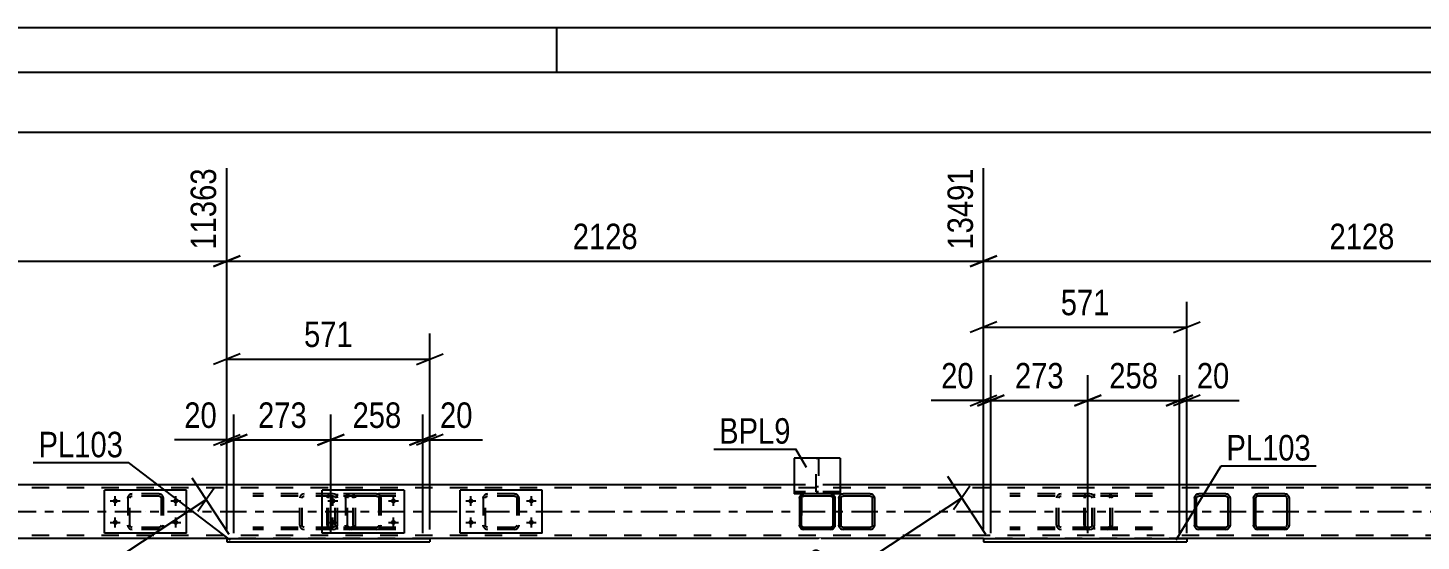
# Model space of a CAD drawing. Header units: millimetres. Extents: x -857 to 332, y -866 to -25.
# Drawn here: x -357.2 to -200.4, y -82.7 to -25.1 of the extents above; entities that cross this region are included whole.
import ezdxf

# ---------------------------------------------------------------- set-up
doc = ezdxf.new("R2010")
doc.units = ezdxf.units.MM
doc.linetypes.add('DXK_LINE_DOT2', pattern=[3.9198, 1.9599, -1.9599])
doc.linetypes.add('DXK_LINE_DOT3', pattern=[5.9187, 2.979, -0.9799, 0.9799, -0.9799])
doc.styles.add('Arial Narrow', font='ARIALN.TTF', dxfattribs={"height": 0.2})

# ---------------------------------------------------------------- blocks, each defined once
blk = doc.blocks.new('Unknown-570386455-1132')
at = {"color": 5, "linetype": 'Continuous'}
for p, q in [((332.35, -25.05), (-856.65, -25.05)), ((-297.65, -30.05), (-297.65, -25.05)), ((327.35, -30.05), (-851.65, -30.05))]:
    blk.add_line(p, q, dxfattribs=at)
blk = doc.blocks.new('Part-570386455-11723 - 11653')
at = {"color": 2, "linetype": 'Continuous'}
for p, q in [((-219.24, -77.7), (-219.28, -77.88)), ((-219.28, -77.88), (-219.28, -80.92)), ((-219.02, -77.79), (-219.04, -77.88)), ((-219.04, -77.88), (-219.04, -80.92)), ((-218.97, -77.71), (-219.02, -77.79)), ((-218.8, -77.4), (-218.98, -77.44)), ((-218.89, -77.66), (-218.97, -77.71)), ((-218.8, -77.64), (-218.89, -77.66)), ((-215.76, -77.4), (-218.8, -77.4)), ((-215.76, -77.64), (-218.8, -77.64)), ((-215.57, -77.44), (-215.76, -77.4)), ((-215.66, -77.66), (-215.76, -77.64)), ((-215.59, -77.71), (-215.66, -77.66)), ((-215.53, -77.79), (-215.59, -77.71)), ((-215.52, -77.88), (-215.53, -77.79)), ((-215.52, -77.88), (-215.52, -80.92)), ((-215.28, -77.88), (-215.31, -77.7)), ((-215.28, -77.88), (-215.28, -80.92)), ((-219.28, -80.92), (-219.24, -81.11)), ((-219.04, -80.92), (-219.02, -81.02)), ((-219.02, -81.02), (-218.97, -81.09)), ((-218.98, -81.37), (-218.8, -81.4)), ((-218.97, -81.09), (-218.89, -81.15)), ((-218.89, -81.15), (-218.8, -81.16)), ((-215.76, -81.16), (-218.8, -81.16)), ((-215.76, -81.4), (-218.8, -81.4)), ((-215.76, -81.16), (-215.66, -81.15)), ((-215.76, -81.4), (-215.57, -81.37)), ((-215.66, -81.15), (-215.59, -81.09)), ((-215.59, -81.09), (-215.53, -81.02)), ((-215.53, -81.02), (-215.52, -80.92)), ((-215.31, -81.11), (-215.28, -80.92))]:
    blk.add_line(p, q, dxfattribs=at)
at = {"color": 7, "linetype": 'DXK_LINE_DOT2'}
for p, q in [((-219.28, -77.88), (-219.24, -77.7)), ((-218.98, -77.44), (-218.8, -77.4)), ((-215.76, -77.4), (-215.57, -77.44)), ((-215.31, -77.7), (-215.28, -77.88)), ((-219.24, -81.11), (-219.28, -80.92)), ((-218.8, -81.4), (-218.98, -81.37)), ((-215.57, -81.37), (-215.76, -81.4)), ((-215.28, -80.92), (-215.31, -81.11))]:
    blk.add_line(p, q, dxfattribs=at)
at = {"color": 2, "linetype": 'Continuous'}
for centre, start, end in [((-218.8, -77.88), 112.5, 157.5), ((-215.76, -77.88), 22.5, 67.5), ((-218.8, -80.92), 202.5, 247.5), ((-215.76, -80.92), 292.5, 337.5)]:
    blk.add_arc(centre, 0.48, start, end, dxfattribs=at)
at = {"color": 7, "linetype": 'DXK_LINE_DOT2'}
for centre, start, end in [((-218.8, -77.88), 112.5, 157.5), ((-215.76, -77.88), 22.5, 67.5), ((-218.8, -80.92), 202.5, 247.5), ((-215.76, -80.92), 292.5, 337.5)]:
    blk.add_arc(centre, 0.48, start, end, dxfattribs=at)
blk = doc.blocks.new('Part-570386455-11724 - 11653')
at = {"color": 2, "linetype": 'Continuous'}
for p, q in [((-265.89, -77.7), (-265.92, -77.88)), ((-265.92, -77.88), (-265.92, -80.92)), ((-265.68, -77.88), (-265.66, -77.79)), ((-265.68, -80.92), (-265.68, -77.88)), ((-265.66, -77.79), (-265.61, -77.71)), ((-265.44, -77.4), (-265.63, -77.44)), ((-265.61, -77.71), (-265.53, -77.66)), ((-265.53, -77.66), (-265.44, -77.64)), ((-262.4, -77.4), (-265.44, -77.4)), ((-262.4, -77.64), (-265.44, -77.64)), ((-262.22, -77.44), (-262.4, -77.4)), ((-262.4, -77.64), (-262.31, -77.66)), ((-262.31, -77.66), (-262.23, -77.71)), ((-262.23, -77.71), (-262.18, -77.79)), ((-262.18, -77.79), (-262.16, -77.88)), ((-262.16, -77.88), (-262.16, -80.92)), ((-261.92, -77.88), (-261.96, -77.7)), ((-261.92, -77.88), (-261.92, -80.92)), ((-265.92, -80.92), (-265.89, -81.11)), ((-265.66, -81.02), (-265.68, -80.92)), ((-265.61, -81.09), (-265.66, -81.02)), ((-265.63, -81.37), (-265.44, -81.4)), ((-265.53, -81.15), (-265.61, -81.09)), ((-265.44, -81.16), (-265.53, -81.15)), ((-262.4, -81.16), (-265.44, -81.16)), ((-262.4, -81.4), (-265.44, -81.4)), ((-262.31, -81.15), (-262.4, -81.16)), ((-262.4, -81.4), (-262.22, -81.37)), ((-262.23, -81.09), (-262.31, -81.15)), ((-262.18, -81.02), (-262.23, -81.09)), ((-262.16, -80.92), (-262.18, -81.02)), ((-261.96, -81.11), (-261.92, -80.92))]:
    blk.add_line(p, q, dxfattribs=at)
at = {"color": 7, "linetype": 'DXK_LINE_DOT2'}
for p, q in [((-265.92, -77.88), (-265.89, -77.7)), ((-265.63, -77.44), (-265.44, -77.4)), ((-262.4, -77.4), (-262.22, -77.44)), ((-261.96, -77.7), (-261.92, -77.88)), ((-265.89, -81.11), (-265.92, -80.92)), ((-265.44, -81.4), (-265.63, -81.37)), ((-262.22, -81.37), (-262.4, -81.4)), ((-261.92, -80.92), (-261.96, -81.11))]:
    blk.add_line(p, q, dxfattribs=at)
at = {"color": 7, "linetype": 'DXK_LINE_DOT3'}
blk.add_line((-263.92, -79.4), (-263.92, -79.4), dxfattribs=at)
at = {"color": 2, "linetype": 'Continuous'}
for centre, start, end in [((-265.44, -77.88), 112.5, 157.5), ((-262.4, -77.88), 22.5, 67.5), ((-265.44, -80.92), 202.5, 247.5), ((-262.4, -80.92), 292.5, 337.5)]:
    blk.add_arc(centre, 0.48, start, end, dxfattribs=at)
at = {"color": 7, "linetype": 'DXK_LINE_DOT2'}
for centre, start, end in [((-265.44, -77.88), 112.5, 157.5), ((-262.4, -77.88), 22.5, 67.5), ((-265.44, -80.92), 202.5, 247.5), ((-262.4, -80.92), 292.5, 337.5)]:
    blk.add_arc(centre, 0.48, start, end, dxfattribs=at)
blk = doc.blocks.new('Part-570386455-11805 - 11653')
at = {"color": 7, "linetype": 'DXK_LINE_DOT2'}
for p, q in [((-322.82, -77.4), (-331.84, -77.4)), ((-322.82, -77.64), (-331.84, -77.64)), ((-326.53, -77.7), (-326.57, -77.88)), ((-326.57, -80.92), (-326.57, -77.88)), ((-326.31, -77.88), (-326.29, -77.79)), ((-326.31, -80.92), (-326.31, -77.88)), ((-326.29, -77.79), (-326.24, -77.71)), ((-326.06, -77.4), (-326.25, -77.44)), ((-326.24, -77.71), (-326.15, -77.66)), ((-326.15, -77.66), (-326.06, -77.64)), ((-322.63, -77.44), (-322.82, -77.4)), ((-322.82, -77.64), (-322.72, -77.66)), ((-322.72, -77.66), (-322.64, -77.71)), ((-322.64, -77.71), (-322.59, -77.79)), ((-322.59, -77.79), (-322.57, -77.88)), ((-322.57, -80.92), (-322.57, -77.88)), ((-322.31, -77.88), (-322.35, -77.7)), ((-322.31, -80.92), (-322.31, -77.88)), ((-322.82, -81.16), (-331.84, -81.16)), ((-322.82, -81.4), (-331.84, -81.4)), ((-326.57, -80.92), (-326.53, -81.11)), ((-326.29, -81.02), (-326.31, -80.92)), ((-326.24, -81.09), (-326.29, -81.02)), ((-326.25, -81.37), (-326.06, -81.4)), ((-326.15, -81.15), (-326.24, -81.09)), ((-326.06, -81.16), (-326.15, -81.15)), ((-322.72, -81.15), (-322.82, -81.16)), ((-322.82, -81.4), (-322.63, -81.37)), ((-322.64, -81.09), (-322.72, -81.15)), ((-322.59, -81.02), (-322.64, -81.09)), ((-322.57, -80.92), (-322.59, -81.02)), ((-322.35, -81.11), (-322.31, -80.92))]:
    blk.add_line(p, q, dxfattribs=at)
for centre, start, end in [((-326.08, -77.9), 110.7583, 155.68), ((-322.8, -77.9), 24.32, 69.2417), ((-326.08, -80.9), 204.32, 249.2417), ((-322.8, -80.9), 290.7583, 335.68)]:
    blk.add_arc(centre, 0.496, start, end, dxfattribs=at)
blk = doc.blocks.new('Part-570386455-11731 - 11653')
at = {"color": 7, "linetype": 'DXK_LINE_DOT2'}
for p, q in [((-321.44, -77.88), (-321.4, -77.7)), ((-321.4, -77.7), (-321.44, -77.88)), ((-321.44, -77.88), (-321.44, -80.92)), ((-321.2, -77.88), (-321.18, -77.79)), ((-321.2, -80.92), (-321.2, -77.88)), ((-321.18, -77.79), (-321.13, -77.71)), ((-321.14, -77.44), (-320.96, -77.4)), ((-320.96, -77.4), (-321.14, -77.44)), ((-321.13, -77.71), (-321.05, -77.66)), ((-321.05, -77.66), (-320.96, -77.64)), ((-317.92, -77.4), (-320.96, -77.4)), ((-317.92, -77.64), (-320.96, -77.64)), ((-317.92, -77.4), (-317.73, -77.44)), ((-317.73, -77.44), (-317.92, -77.4)), ((-317.92, -77.64), (-317.82, -77.66)), ((-317.82, -77.66), (-317.75, -77.71)), ((-317.75, -77.71), (-317.69, -77.79)), ((-317.69, -77.79), (-317.68, -77.88)), ((-317.68, -77.88), (-317.68, -80.92)), ((-317.47, -77.7), (-317.44, -77.88)), ((-317.44, -77.88), (-317.47, -77.7)), ((-317.44, -77.88), (-317.44, -80.92)), ((-321.4, -81.11), (-321.44, -80.92)), ((-321.44, -80.92), (-321.4, -81.11)), ((-321.18, -81.02), (-321.2, -80.92)), ((-321.13, -81.09), (-321.18, -81.02)), ((-320.96, -81.4), (-321.14, -81.37)), ((-321.14, -81.37), (-320.96, -81.4)), ((-321.05, -81.15), (-321.13, -81.09)), ((-320.96, -81.16), (-321.05, -81.15)), ((-317.92, -81.16), (-320.96, -81.16)), ((-317.92, -81.4), (-320.96, -81.4)), ((-317.82, -81.15), (-317.92, -81.16)), ((-317.73, -81.37), (-317.92, -81.4)), ((-317.92, -81.4), (-317.73, -81.37)), ((-317.75, -81.09), (-317.82, -81.15)), ((-317.69, -81.02), (-317.75, -81.09)), ((-317.68, -80.92), (-317.69, -81.02)), ((-317.44, -80.92), (-317.47, -81.11)), ((-317.47, -81.11), (-317.44, -80.92))]:
    blk.add_line(p, q, dxfattribs=at)
at = {"color": 7, "linetype": 'DXK_LINE_DOT3'}
blk.add_line((-319.44, -79.4), (-319.44, -79.4), dxfattribs=at)
at = {"color": 7, "linetype": 'DXK_LINE_DOT2'}
for centre, start, end in [((-320.96, -77.88), 112.5, 157.5), ((-320.96, -77.88), 112.5, 157.5), ((-317.92, -77.88), 22.5, 67.5), ((-317.92, -77.88), 22.5, 67.5), ((-320.96, -80.92), 202.5, 247.5), ((-320.96, -80.92), 202.5, 247.5), ((-317.92, -80.92), 292.5, 337.5), ((-317.92, -80.92), 292.5, 337.5)]:
    blk.add_arc(centre, 0.48, start, end, dxfattribs=at)
blk = doc.blocks.new('Bolt-570386455-11676 - 11653')
at = {"linetype": 'Continuous'}
for points in [[(-322.84, -77.92, -1), (-322.84, -78.48, -1)], [(-316.04, -77.92, -1), (-316.04, -78.48, -1)], [(-322.84, -80.32, -1), (-322.84, -80.88, -1)], [(-316.04, -80.32, -1), (-316.04, -80.88, -1)]]:
    blk.add_hatch(color=1, dxfattribs=at).paths.add_polyline_path(points)
at = {"color": 1, "linetype": 'Continuous'}
for p, q in [((-323.4, -78.2), (-322.28, -78.2)), ((-322.84, -78.76), (-322.84, -77.64)), ((-316.6, -78.2), (-315.48, -78.2)), ((-316.04, -78.76), (-316.04, -77.64)), ((-323.4, -80.6), (-322.28, -80.6)), ((-322.84, -81.16), (-322.84, -80.04)), ((-316.6, -80.6), (-315.48, -80.6)), ((-316.04, -81.16), (-316.04, -80.04))]:
    blk.add_line(p, q, dxfattribs=at)
blk = doc.blocks.new('Bolt-570386455-11684 - 11653')
at = {"linetype": 'Continuous'}
for points in [[(-347.32, -77.92, -1), (-347.32, -78.48, -1)], [(-340.52, -77.92, -1), (-340.52, -78.48, -1)], [(-347.32, -80.32, -1), (-347.32, -80.88, -1)], [(-340.52, -80.32, -1), (-340.52, -80.88, -1)]]:
    blk.add_hatch(color=1, dxfattribs=at).paths.add_polyline_path(points)
at = {"color": 1, "linetype": 'Continuous'}
for p, q in [((-347.88, -78.2), (-346.76, -78.2)), ((-347.32, -78.76), (-347.32, -77.64)), ((-341.08, -78.2), (-339.96, -78.2)), ((-340.52, -78.76), (-340.52, -77.64)), ((-347.88, -80.6), (-346.76, -80.6)), ((-347.32, -81.16), (-347.32, -80.04)), ((-341.08, -80.6), (-339.96, -80.6)), ((-340.52, -81.16), (-340.52, -80.04))]:
    blk.add_line(p, q, dxfattribs=at)
blk = doc.blocks.new('Bolt-570386455-11686 - 11653')
at = {"linetype": 'Continuous'}
for points in [[(-307.32, -77.92, -1), (-307.32, -78.48, -1)], [(-300.52, -77.92, -1), (-300.52, -78.48, -1)], [(-307.32, -80.32, -1), (-307.32, -80.88, -1)], [(-300.52, -80.32, -1), (-300.52, -80.88, -1)]]:
    blk.add_hatch(color=1, dxfattribs=at).paths.add_polyline_path(points)
at = {"color": 1, "linetype": 'Continuous'}
for p, q in [((-307.88, -78.2), (-306.76, -78.2)), ((-307.32, -78.76), (-307.32, -77.64)), ((-301.08, -78.2), (-299.96, -78.2)), ((-300.52, -78.76), (-300.52, -77.64)), ((-307.88, -80.6), (-306.76, -80.6)), ((-307.32, -81.16), (-307.32, -80.04)), ((-301.08, -80.6), (-299.96, -80.6)), ((-300.52, -81.16), (-300.52, -80.04))]:
    blk.add_line(p, q, dxfattribs=at)
blk = doc.blocks.new('Part-570386455-11703 - 11653')
at = {"color": 2, "linetype": 'Continuous'}
for p, q in [((-265.76, -73.4), (-270.96, -73.4)), ((-270.96, -73.4), (-270.96, -77.4)), ((-265.76, -73.4), (-265.76, -77.4)), ((-269.88, -77.4), (-270.96, -77.4)), ((-265.76, -77.4), (-266.84, -77.4)), ((-265.76, -77.4), (-265.76, -77.4))]:
    blk.add_line(p, q, dxfattribs=at)
at = {"color": 7, "linetype": 'DXK_LINE_DOT2'}
for p, q in [((-265.76, -77.16), (-270.96, -77.16)), ((-270.96, -77.16), (-270.96, -77.18)), ((-270.96, -77.18), (-270.96, -77.38)), ((-270.96, -77.4), (-270.96, -77.38)), ((-266.84, -77.4), (-269.88, -77.4)), ((-265.76, -77.16), (-265.76, -77.16)), ((-265.76, -77.16), (-265.76, -77.38)), ((-265.76, -77.4), (-265.76, -77.38)), ((-265.76, -77.4), (-265.76, -77.4))]:
    blk.add_line(p, q, dxfattribs=at)
blk = doc.blocks.new('Part-570386455-11750 - 11653')
at = {"color": 2, "linetype": 'Continuous'}
for p, q in [((-299.32, -77), (-308.52, -77)), ((-308.52, -81.8), (-308.52, -77)), ((-299.32, -81.8), (-299.32, -77)), ((-299.32, -81.8), (-308.52, -81.8))]:
    blk.add_line(p, q, dxfattribs=at)
blk = doc.blocks.new('Part-570386455-11751 - 11653')
at = {"color": 7, "linetype": 'DXK_LINE_DOT2'}
for p, q in [((-305.92, -77.88), (-305.89, -77.7)), ((-305.89, -77.7), (-305.92, -77.88)), ((-305.92, -77.88), (-305.92, -80.92)), ((-305.68, -77.88), (-305.66, -77.79)), ((-305.68, -80.92), (-305.68, -77.88)), ((-305.66, -77.79), (-305.61, -77.71)), ((-305.63, -77.44), (-305.44, -77.4)), ((-305.44, -77.4), (-305.63, -77.44)), ((-305.61, -77.71), (-305.53, -77.66)), ((-305.53, -77.66), (-305.44, -77.64)), ((-302.4, -77.4), (-305.44, -77.4)), ((-302.4, -77.64), (-305.44, -77.64)), ((-302.4, -77.4), (-302.22, -77.44)), ((-302.22, -77.44), (-302.4, -77.4)), ((-302.4, -77.64), (-302.31, -77.66)), ((-302.31, -77.66), (-302.23, -77.71)), ((-302.23, -77.71), (-302.18, -77.79)), ((-302.18, -77.79), (-302.16, -77.88)), ((-302.16, -77.88), (-302.16, -80.92)), ((-301.96, -77.7), (-301.92, -77.88)), ((-301.92, -77.88), (-301.96, -77.7)), ((-301.92, -77.88), (-301.92, -80.92)), ((-305.89, -81.11), (-305.92, -80.92)), ((-305.92, -80.92), (-305.89, -81.11)), ((-305.66, -81.02), (-305.68, -80.92)), ((-305.61, -81.09), (-305.66, -81.02)), ((-305.44, -81.4), (-305.63, -81.37)), ((-305.63, -81.37), (-305.44, -81.4)), ((-305.53, -81.15), (-305.61, -81.09)), ((-305.44, -81.16), (-305.53, -81.15)), ((-302.4, -81.16), (-305.44, -81.16)), ((-302.4, -81.4), (-305.44, -81.4)), ((-302.31, -81.15), (-302.4, -81.16)), ((-302.22, -81.37), (-302.4, -81.4)), ((-302.4, -81.4), (-302.22, -81.37)), ((-302.23, -81.09), (-302.31, -81.15)), ((-302.18, -81.02), (-302.23, -81.09)), ((-302.16, -80.92), (-302.18, -81.02)), ((-301.92, -80.92), (-301.96, -81.11)), ((-301.96, -81.11), (-301.92, -80.92))]:
    blk.add_line(p, q, dxfattribs=at)
at = {"color": 7, "linetype": 'DXK_LINE_DOT3'}
blk.add_line((-303.92, -79.4), (-303.92, -79.4), dxfattribs=at)
at = {"color": 7, "linetype": 'DXK_LINE_DOT2'}
for centre, start, end in [((-305.44, -77.88), 112.5, 157.5), ((-305.44, -77.88), 112.5, 157.5), ((-302.4, -77.88), 22.5, 67.5), ((-302.4, -77.88), 22.5, 67.5), ((-305.44, -80.92), 202.5, 247.5), ((-305.44, -80.92), 202.5, 247.5), ((-302.4, -80.92), 292.5, 337.5), ((-302.4, -80.92), 292.5, 337.5)]:
    blk.add_arc(centre, 0.48, start, end, dxfattribs=at)
blk = doc.blocks.new('Part-570386455-11754 - 11653')
at = {"color": 2, "linetype": 'Continuous'}
for p, q in [((-266.6, -77.64), (-270.12, -77.64)), ((-270.12, -81.16), (-270.12, -77.64)), ((-266.6, -77.64), (-266.6, -81.16)), ((-266.6, -81.16), (-270.12, -81.16))]:
    blk.add_line(p, q, dxfattribs=at)
blk = doc.blocks.new('Part-570386455-11773 - 11653')
at = {"color": 2, "linetype": 'Continuous'}
for p, q in [((-270.32, -77.7), (-270.36, -77.88)), ((-270.36, -77.88), (-270.36, -80.92)), ((-269.88, -77.4), (-270.06, -77.44)), ((-266.84, -77.4), (-269.88, -77.4)), ((-266.65, -77.44), (-266.84, -77.4)), ((-266.36, -77.88), (-266.39, -77.7)), ((-266.36, -77.88), (-266.36, -80.92)), ((-270.36, -80.92), (-270.32, -81.11)), ((-270.06, -81.37), (-269.88, -81.4)), ((-266.84, -81.4), (-269.88, -81.4)), ((-266.84, -81.4), (-266.65, -81.37)), ((-266.39, -81.11), (-266.36, -80.92))]:
    blk.add_line(p, q, dxfattribs=at)
at = {"color": 7, "linetype": 'DXK_LINE_DOT2'}
for p, q in [((-270.36, -77.88), (-270.32, -77.7)), ((-270.12, -77.88), (-270.1, -77.79)), ((-270.12, -77.88), (-270.12, -80.92)), ((-270.1, -77.79), (-270.05, -77.71)), ((-270.06, -77.44), (-269.88, -77.4)), ((-270.05, -77.71), (-269.97, -77.66)), ((-269.97, -77.66), (-269.88, -77.64)), ((-266.84, -77.64), (-269.88, -77.64)), ((-266.84, -77.4), (-266.65, -77.44)), ((-266.84, -77.64), (-266.74, -77.66)), ((-266.74, -77.66), (-266.67, -77.71)), ((-266.67, -77.71), (-266.61, -77.79)), ((-266.61, -77.79), (-266.6, -77.88)), ((-266.6, -77.88), (-266.6, -80.92)), ((-266.39, -77.7), (-266.36, -77.88)), ((-270.32, -81.11), (-270.36, -80.92)), ((-270.1, -81.02), (-270.12, -80.92)), ((-270.05, -81.09), (-270.1, -81.02)), ((-269.88, -81.4), (-270.06, -81.37)), ((-269.97, -81.15), (-270.05, -81.09)), ((-269.88, -81.16), (-269.97, -81.15)), ((-266.84, -81.16), (-269.88, -81.16)), ((-266.74, -81.15), (-266.84, -81.16)), ((-266.65, -81.37), (-266.84, -81.4)), ((-266.67, -81.09), (-266.74, -81.15)), ((-266.61, -81.02), (-266.67, -81.09)), ((-266.6, -80.92), (-266.61, -81.02)), ((-266.36, -80.92), (-266.39, -81.11))]:
    blk.add_line(p, q, dxfattribs=at)
at = {"color": 7, "linetype": 'DXK_LINE_DOT3'}
blk.add_line((-268.36, -79.4), (-268.36, -79.4), dxfattribs=at)
at = {"color": 2, "linetype": 'Continuous'}
for centre, start, end in [((-269.88, -77.88), 112.5, 157.5), ((-266.84, -77.88), 22.5, 67.5), ((-269.88, -80.92), 202.5, 247.5), ((-266.84, -80.92), 292.5, 337.5)]:
    blk.add_arc(centre, 0.48, start, end, dxfattribs=at)
at = {"color": 7, "linetype": 'DXK_LINE_DOT2'}
for centre, start, end in [((-269.88, -77.88), 112.5, 157.5), ((-266.84, -77.88), 22.5, 67.5), ((-269.88, -80.92), 202.5, 247.5), ((-266.84, -80.92), 292.5, 337.5)]:
    blk.add_arc(centre, 0.48, start, end, dxfattribs=at)
blk = doc.blocks.new('Part-570386455-11777 - 11653')
at = {"color": 7, "linetype": 'DXK_LINE_DOT2'}
for p, q in [((-345.92, -77.88), (-345.89, -77.7)), ((-345.89, -77.7), (-345.92, -77.88)), ((-345.92, -77.88), (-345.92, -80.92)), ((-345.68, -77.88), (-345.66, -77.79)), ((-345.68, -80.92), (-345.68, -77.88)), ((-345.66, -77.79), (-345.61, -77.71)), ((-345.63, -77.44), (-345.44, -77.4)), ((-345.44, -77.4), (-345.63, -77.44)), ((-345.61, -77.71), (-345.53, -77.66)), ((-345.53, -77.66), (-345.44, -77.64)), ((-342.4, -77.4), (-345.44, -77.4)), ((-342.4, -77.64), (-345.44, -77.64)), ((-342.4, -77.4), (-342.22, -77.44)), ((-342.22, -77.44), (-342.4, -77.4)), ((-342.4, -77.64), (-342.31, -77.66)), ((-342.31, -77.66), (-342.23, -77.71)), ((-342.23, -77.71), (-342.18, -77.79)), ((-342.18, -77.79), (-342.16, -77.88)), ((-342.16, -77.88), (-342.16, -80.92)), ((-341.96, -77.7), (-341.92, -77.88)), ((-341.92, -77.88), (-341.96, -77.7)), ((-341.92, -77.88), (-341.92, -80.92)), ((-345.89, -81.11), (-345.92, -80.92)), ((-345.92, -80.92), (-345.89, -81.11)), ((-345.66, -81.02), (-345.68, -80.92)), ((-345.61, -81.09), (-345.66, -81.02)), ((-345.44, -81.4), (-345.63, -81.37)), ((-345.63, -81.37), (-345.44, -81.4)), ((-345.53, -81.15), (-345.61, -81.09)), ((-345.44, -81.16), (-345.53, -81.15)), ((-342.4, -81.16), (-345.44, -81.16)), ((-342.4, -81.4), (-345.44, -81.4)), ((-342.31, -81.15), (-342.4, -81.16)), ((-342.22, -81.37), (-342.4, -81.4)), ((-342.4, -81.4), (-342.22, -81.37)), ((-342.23, -81.09), (-342.31, -81.15)), ((-342.18, -81.02), (-342.23, -81.09)), ((-342.16, -80.92), (-342.18, -81.02)), ((-341.92, -80.92), (-341.96, -81.11)), ((-341.96, -81.11), (-341.92, -80.92))]:
    blk.add_line(p, q, dxfattribs=at)
at = {"color": 7, "linetype": 'DXK_LINE_DOT3'}
blk.add_line((-343.92, -79.4), (-343.92, -79.4), dxfattribs=at)
at = {"color": 7, "linetype": 'DXK_LINE_DOT2'}
for centre, start, end in [((-345.44, -77.88), 112.5, 157.5), ((-345.44, -77.88), 112.5, 157.5), ((-342.4, -77.88), 22.5, 67.5), ((-342.4, -77.88), 22.5, 67.5), ((-345.44, -80.92), 202.5, 247.5), ((-345.44, -80.92), 202.5, 247.5), ((-342.4, -80.92), 292.5, 337.5), ((-342.4, -80.92), 292.5, 337.5)]:
    blk.add_arc(centre, 0.48, start, end, dxfattribs=at)
blk = doc.blocks.new('Part-570386455-12241 - 11653')
at = {"color": 7, "linetype": 'DXK_LINE_DOT2'}
for p, q in [((-268.47, -77.16), (-268.47, -73.4)), ((-268.47, -73.4), (-268.23, -73.4)), ((-268.23, -73.4), (-268.23, -77.16)), ((-268.47, -76.56), (-268.23, -76.56)), ((-268.23, -77.16), (-268.47, -77.16))]:
    blk.add_line(p, q, dxfattribs=at)
blk = doc.blocks.new('Part-570386455-12090 - 11653')
at = {"color": 2, "linetype": 'Continuous'}
for p, q in [((-339.32, -77), (-348.52, -77)), ((-348.52, -81.8), (-348.52, -77)), ((-339.32, -81.8), (-339.32, -77)), ((-339.32, -81.8), (-348.52, -81.8))]:
    blk.add_line(p, q, dxfattribs=at)
blk = doc.blocks.new('Part-570386455-11920 - 11653')
at = {"color": 2, "linetype": 'Continuous'}
for p, q in [((-334.78, -82.4), (-334.78, -82.8)), ((-334.78, -82.4), (-311.92, -82.4)), ((-334.78, -82.8), (-311.92, -82.8)), ((-311.92, -82.4), (-311.92, -82.8))]:
    blk.add_line(p, q, dxfattribs=at)
blk = doc.blocks.new('Part-570386455-11925 - 11653')
at = {"color": 2, "linetype": 'Continuous'}
for p, q in [((-249.64, -82.4), (-249.64, -82.8)), ((-249.64, -82.4), (-226.79, -82.4)), ((-249.64, -82.8), (-226.79, -82.8)), ((-226.79, -82.4), (-226.79, -82.8))]:
    blk.add_line(p, q, dxfattribs=at)
blk = doc.blocks.new('Part-570386455-12158 - 11653')
at = {"color": 7, "linetype": 'DXK_LINE_DOT2'}
for p, q in [((-237.69, -77.4), (-246.7, -77.4)), ((-237.69, -77.64), (-246.7, -77.64)), ((-241.39, -77.7), (-241.43, -77.88)), ((-241.43, -80.92), (-241.43, -77.88)), ((-241.18, -77.88), (-241.16, -77.79)), ((-241.18, -80.92), (-241.18, -77.88)), ((-241.16, -77.79), (-241.1, -77.71)), ((-240.92, -77.4), (-241.12, -77.44)), ((-241.1, -77.71), (-241.02, -77.66)), ((-241.02, -77.66), (-240.92, -77.64)), ((-237.49, -77.44), (-237.69, -77.4)), ((-237.69, -77.64), (-237.59, -77.66)), ((-237.59, -77.66), (-237.51, -77.71)), ((-237.51, -77.71), (-237.45, -77.79)), ((-237.45, -77.79), (-237.43, -77.88)), ((-237.43, -80.92), (-237.43, -77.88)), ((-237.18, -77.88), (-237.22, -77.7)), ((-237.18, -80.92), (-237.18, -77.88)), ((-237.69, -81.16), (-246.7, -81.16)), ((-237.69, -81.4), (-246.7, -81.4)), ((-241.43, -80.92), (-241.39, -81.11)), ((-241.16, -81.02), (-241.18, -80.92)), ((-241.1, -81.09), (-241.16, -81.02)), ((-241.12, -81.37), (-240.92, -81.4)), ((-241.02, -81.15), (-241.1, -81.09)), ((-240.92, -81.16), (-241.02, -81.15)), ((-237.59, -81.15), (-237.69, -81.16)), ((-237.69, -81.4), (-237.49, -81.37)), ((-237.51, -81.09), (-237.59, -81.15)), ((-237.45, -81.02), (-237.51, -81.09)), ((-237.43, -80.92), (-237.45, -81.02)), ((-237.22, -81.11), (-237.18, -80.92))]:
    blk.add_line(p, q, dxfattribs=at)
for centre, start, end in [((-240.94, -77.9), 110.7583, 155.68), ((-237.67, -77.9), 24.32, 69.2417), ((-240.94, -80.9), 204.32, 249.2417), ((-237.67, -80.9), 290.7583, 335.68)]:
    blk.add_arc(centre, 0.496, start, end, dxfattribs=at)
blk = doc.blocks.new('Part-570386455-12033 - 11653')
at = {"color": 2, "linetype": 'Continuous'}
for p, q in [((-314.84, -77), (-324.04, -77)), ((-324.04, -81.8), (-324.04, -77)), ((-314.84, -77), (-314.84, -81.8)), ((-314.84, -81.8), (-324.04, -81.8))]:
    blk.add_line(p, q, dxfattribs=at)
blk = doc.blocks.new('Part-570386455-12119 - 11653')
at = {"color": 7, "linetype": 'DXK_LINE_DOT2'}
for p, q in [((-238.32, -77.7), (-238.34, -77.88)), ((-238.34, -80.92), (-238.34, -77.88)), ((-238.26, -77.54), (-238.32, -77.7)), ((-238.18, -77.44), (-238.26, -77.54)), ((-238.21, -77.88), (-238.2, -77.79)), ((-238.21, -80.92), (-238.21, -77.88)), ((-238.2, -77.79), (-238.17, -77.71)), ((-238.07, -77.4), (-238.18, -77.44)), ((-238.17, -77.71), (-238.13, -77.66)), ((-238.13, -77.66), (-238.07, -77.64)), ((-230.63, -77.4), (-238.07, -77.4)), ((-230.63, -77.64), (-238.07, -77.64)), ((-237.18, -77.64), (-237.18, -77.4)), ((-235.47, -77.44), (-235.67, -77.4)), ((-235.67, -77.64), (-235.57, -77.66)), ((-235.57, -77.66), (-235.49, -77.71)), ((-235.49, -77.71), (-235.43, -77.79)), ((-235.43, -77.79), (-235.42, -77.88)), ((-235.42, -80.92), (-235.42, -77.88)), ((-235.16, -77.88), (-235.2, -77.7)), ((-235.16, -80.92), (-235.16, -77.88)), ((-238.34, -80.92), (-238.32, -81.11)), ((-238.32, -81.11), (-238.26, -81.26)), ((-238.26, -81.26), (-238.18, -81.37)), ((-238.2, -81.02), (-238.21, -80.92)), ((-238.17, -81.09), (-238.2, -81.02)), ((-238.18, -81.37), (-238.07, -81.4)), ((-238.13, -81.15), (-238.17, -81.09)), ((-238.07, -81.16), (-238.13, -81.15)), ((-230.63, -81.16), (-238.07, -81.16)), ((-230.63, -81.4), (-238.07, -81.4)), ((-237.18, -81.4), (-237.18, -81.16)), ((-235.57, -81.15), (-235.67, -81.16)), ((-235.67, -81.4), (-235.47, -81.37)), ((-235.49, -81.09), (-235.57, -81.15)), ((-235.43, -81.02), (-235.49, -81.09)), ((-235.42, -80.92), (-235.43, -81.02)), ((-235.2, -81.11), (-235.16, -80.92))]:
    blk.add_line(p, q, dxfattribs=at)
for centre, start, end in [((-235.65, -77.9), 23.895, 68.8485), ((-235.65, -80.91), 291.1515, 336.105)]:
    blk.add_arc(centre, 0.492, start, end, dxfattribs=at)
blk = doc.blocks.new('Part-570386455-12157 - 11653')
at = {"color": 7, "linetype": 'DXK_LINE_DOT2'}
for p, q in [((-323.46, -77.7), (-323.48, -77.88)), ((-323.48, -80.92), (-323.48, -77.88)), ((-323.4, -77.54), (-323.46, -77.7)), ((-323.31, -77.44), (-323.4, -77.54)), ((-323.34, -77.88), (-323.33, -77.79)), ((-323.34, -80.92), (-323.34, -77.88)), ((-323.33, -77.79), (-323.3, -77.71)), ((-323.21, -77.4), (-323.31, -77.44)), ((-323.3, -77.71), (-323.26, -77.66)), ((-323.26, -77.66), (-323.21, -77.64)), ((-315.77, -77.4), (-323.21, -77.4)), ((-315.77, -77.64), (-323.21, -77.64)), ((-322.31, -77.64), (-322.31, -77.4)), ((-320.61, -77.44), (-320.8, -77.4)), ((-320.8, -77.64), (-320.7, -77.66)), ((-320.7, -77.66), (-320.62, -77.71)), ((-320.62, -77.71), (-320.57, -77.79)), ((-320.57, -77.79), (-320.55, -77.88)), ((-320.55, -80.92), (-320.55, -77.88)), ((-320.3, -77.88), (-320.34, -77.7)), ((-320.3, -80.92), (-320.3, -77.88)), ((-323.48, -80.92), (-323.46, -81.11)), ((-323.46, -81.11), (-323.4, -81.26)), ((-323.4, -81.26), (-323.31, -81.37)), ((-323.33, -81.02), (-323.34, -80.92)), ((-323.3, -81.09), (-323.33, -81.02)), ((-323.31, -81.37), (-323.21, -81.4)), ((-323.26, -81.15), (-323.3, -81.09)), ((-323.21, -81.16), (-323.26, -81.15)), ((-315.77, -81.16), (-323.21, -81.16)), ((-315.77, -81.4), (-323.21, -81.4)), ((-322.31, -81.4), (-322.31, -81.16)), ((-320.7, -81.15), (-320.8, -81.16)), ((-320.8, -81.4), (-320.61, -81.37)), ((-320.62, -81.09), (-320.7, -81.15)), ((-320.57, -81.02), (-320.62, -81.09)), ((-320.55, -80.92), (-320.57, -81.02)), ((-320.34, -81.11), (-320.3, -80.92))]:
    blk.add_line(p, q, dxfattribs=at)
for centre, start, end in [((-320.79, -77.9), 23.895, 68.8485), ((-320.79, -80.91), 291.1515, 336.105)]:
    blk.add_arc(centre, 0.492, start, end, dxfattribs=at)
blk = doc.blocks.new('Part-570386455-12197 - 11653')
at = {"color": 2, "linetype": 'Continuous'}
for p, q in [((-225.89, -77.7), (-225.92, -77.88)), ((-225.92, -77.88), (-225.92, -80.92)), ((-225.68, -77.88), (-225.66, -77.79)), ((-225.68, -80.92), (-225.68, -77.88)), ((-225.66, -77.79), (-225.61, -77.71)), ((-225.44, -77.4), (-225.63, -77.44)), ((-225.61, -77.71), (-225.53, -77.66)), ((-225.53, -77.66), (-225.44, -77.64)), ((-222.4, -77.4), (-225.44, -77.4)), ((-222.4, -77.64), (-225.44, -77.64)), ((-222.22, -77.44), (-222.4, -77.4)), ((-222.4, -77.64), (-222.31, -77.66)), ((-222.31, -77.66), (-222.23, -77.71)), ((-222.23, -77.71), (-222.18, -77.79)), ((-222.18, -77.79), (-222.16, -77.88)), ((-222.16, -77.88), (-222.16, -80.92)), ((-221.92, -77.88), (-221.96, -77.7)), ((-221.92, -77.88), (-221.92, -80.92)), ((-225.92, -80.92), (-225.89, -81.11)), ((-225.66, -81.02), (-225.68, -80.92)), ((-225.61, -81.09), (-225.66, -81.02)), ((-225.63, -81.37), (-225.44, -81.4)), ((-225.53, -81.15), (-225.61, -81.09)), ((-225.44, -81.16), (-225.53, -81.15)), ((-222.4, -81.16), (-225.44, -81.16)), ((-222.4, -81.4), (-225.44, -81.4)), ((-222.31, -81.15), (-222.4, -81.16)), ((-222.4, -81.4), (-222.22, -81.37)), ((-222.23, -81.09), (-222.31, -81.15)), ((-222.18, -81.02), (-222.23, -81.09)), ((-222.16, -80.92), (-222.18, -81.02)), ((-221.96, -81.11), (-221.92, -80.92))]:
    blk.add_line(p, q, dxfattribs=at)
at = {"color": 7, "linetype": 'DXK_LINE_DOT2'}
for p, q in [((-225.92, -77.88), (-225.89, -77.7)), ((-225.63, -77.44), (-225.44, -77.4)), ((-222.4, -77.4), (-222.22, -77.44)), ((-221.96, -77.7), (-221.92, -77.88)), ((-225.89, -81.11), (-225.92, -80.92)), ((-225.44, -81.4), (-225.63, -81.37)), ((-222.22, -81.37), (-222.4, -81.4)), ((-221.92, -80.92), (-221.96, -81.11))]:
    blk.add_line(p, q, dxfattribs=at)
at = {"color": 7, "linetype": 'DXK_LINE_DOT3'}
blk.add_line((-223.92, -79.4), (-223.92, -79.4), dxfattribs=at)
at = {"color": 2, "linetype": 'Continuous'}
for centre, start, end in [((-225.44, -77.88), 112.5, 157.5), ((-222.4, -77.88), 22.5, 67.5), ((-225.44, -80.92), 202.5, 247.5), ((-222.4, -80.92), 292.5, 337.5)]:
    blk.add_arc(centre, 0.48, start, end, dxfattribs=at)
at = {"color": 7, "linetype": 'DXK_LINE_DOT2'}
for centre, start, end in [((-225.44, -77.88), 112.5, 157.5), ((-222.4, -77.88), 22.5, 67.5), ((-225.44, -80.92), 202.5, 247.5), ((-222.4, -80.92), 292.5, 337.5)]:
    blk.add_arc(centre, 0.48, start, end, dxfattribs=at)
blk = doc.blocks.new('Part-570386455-12231 - 11653')
at = {"color": 7, "linetype": 'DXK_LINE_DOT2'}
for p, q in [((-131.32, -76.72), (-789.3, -76.72)), ((-265.76, -76.4), (-270.96, -76.4)), ((-131.32, -82.08), (-789.3, -82.08)), ((-311.92, -82.4), (-334.78, -82.4)), ((-226.79, -82.4), (-249.64, -82.4))]:
    blk.add_line(p, q, dxfattribs=at)
at = {"color": 2, "linetype": 'Continuous'}
for p, q in [((-270.96, -76.4), (-419, -76.4)), ((-131.32, -76.4), (-265.76, -76.4)), ((-334.78, -82.4), (-397.05, -82.4)), ((-249.64, -82.4), (-311.92, -82.4)), ((-164.51, -82.4), (-226.79, -82.4))]:
    blk.add_line(p, q, dxfattribs=at)
at = {"color": 7, "linetype": 'DXK_LINE_DOT3'}
blk.add_line((-131.32, -79.4), (-789.3, -79.4), dxfattribs=at)
blk = doc.blocks.new('StraightDimension-570386455-13496 - 11653')
at = {"color": 7, "linetype": 'Continuous'}
for p, q in [((-334.78, -81.4), (-334.78, -40.82)), ((-249.64, -81.4), (-249.64, -40.82)), ((-333.28, -50.66), (-336.28, -51.86)), ((-334.78, -51.26), (-249.64, -51.26)), ((-251.14, -51.86), (-248.14, -50.66))]:
    blk.add_line(p, q, dxfattribs=at)
at = {"color": 0, "linetype": 'Continuous'}
blk.add_wipeout([(-250.24, -40.22), (-254.44, -40.22), (-254.44, -50.56), (-250.24, -50.56)], dxfattribs=at)
at = {"color": 0}
blk.add_wipeout([(-287.95, -50.51), (-287.95, -46.31), (-296.46, -46.31), (-296.46, -50.51)], dxfattribs=at)
at = {"color": 3, "linetype": 'Continuous', "style": 'Arial Narrow'}
blk.add_text('13491', height=2.863, rotation=90.0002, dxfattribs=at).set_placement((-250.84, -49.96))
at = {"color": 3, "style": 'Arial Narrow'}
blk.add_text('2128', height=2.863, dxfattribs=at).set_placement((-295.86, -49.91))
blk = doc.blocks.new('StraightDimension-570386455-13506 - 11653')
at = {"color": 7, "linetype": 'Continuous'}
for p, q in [((-249.64, -81.4), (-249.64, -40.82)), ((-164.51, -81.4), (-164.51, -40.82)), ((-248.14, -50.66), (-251.14, -51.86)), ((-249.64, -51.26), (-164.51, -51.26)), ((-166.01, -51.86), (-163.01, -50.66))]:
    blk.add_line(p, q, dxfattribs=at)
at = {"color": 0, "linetype": 'Continuous'}
blk.add_wipeout([(-165.11, -40.22), (-169.31, -40.22), (-169.31, -50.56), (-165.11, -50.56)], dxfattribs=at)
at = {"color": 0}
blk.add_wipeout([(-202.82, -50.51), (-202.82, -46.31), (-211.33, -46.31), (-211.33, -50.51)], dxfattribs=at)
at = {"color": 3, "linetype": 'Continuous', "style": 'Arial Narrow'}
blk.add_text('15620', height=2.863, rotation=90.0002, dxfattribs=at).set_placement((-165.71, -49.96))
at = {"color": 3, "style": 'Arial Narrow'}
blk.add_text('2128', height=2.863, dxfattribs=at).set_placement((-210.73, -49.91))
blk = doc.blocks.new('StraightDimension-570386455-12780 - 11653')
at = {"color": 7, "linetype": 'Continuous'}
blk.add_line((-790.1, -36.75), (-101.8, -36.75), dxfattribs=at)
blk = doc.blocks.new('StraightDimension-570386455-28586 - 11653')
at = {"color": 7, "linetype": 'Continuous'}
for p, q in [((-227.59, -81.8), (-227.59, -64.06)), ((-226.79, -81.8), (-226.79, -64.06)), ((-229.09, -67.51), (-226.09, -66.31)), ((-225.29, -66.31), (-228.29, -67.51)), ((-227.59, -66.91), (-226.79, -66.91))]:
    blk.add_line(p, q, dxfattribs=at)
at = {"color": 0}
blk.add_wipeout([(-221.4, -66.16), (-221.4, -61.96), (-226.26, -61.96), (-226.26, -66.16)], dxfattribs=at)
at = {"color": 7, "linetype": 'Continuous'}
blk.add_line((-226.79, -66.91), (-220.88, -66.91), dxfattribs=at)
blk.add_line((-226.79, -66.91), (-220.88, -66.91), dxfattribs=at)
at = {"color": 3, "style": 'Arial Narrow'}
blk.add_text('20', height=2.863, dxfattribs=at).set_placement((-225.66, -65.56))
blk = doc.blocks.new('StraightDimension-570386455-28588 - 11653')
at = {"color": 7, "linetype": 'Continuous'}
for p, q in [((-248.84, -81.8), (-248.84, -64.06)), ((-237.92, -81.8), (-237.92, -64.06)), ((-250.34, -67.51), (-247.34, -66.31)), ((-248.84, -66.91), (-237.92, -66.91)), ((-236.42, -66.31), (-239.42, -67.51))]:
    blk.add_line(p, q, dxfattribs=at)
at = {"color": 0}
blk.add_wipeout([(-240.04, -66.16), (-240.04, -61.96), (-246.72, -61.96), (-246.72, -66.16)], dxfattribs=at)
at = {"color": 3, "style": 'Arial Narrow'}
blk.add_text('273', height=2.863, dxfattribs=at).set_placement((-246.12, -65.56))
blk = doc.blocks.new('StraightDimension-570386455-28587 - 11653')
at = {"color": 7, "linetype": 'Continuous'}
for p, q in [((-237.92, -81.8), (-237.92, -64.06)), ((-227.59, -81.8), (-227.59, -64.06)), ((-239.42, -67.51), (-236.42, -66.31)), ((-237.92, -66.91), (-227.59, -66.91)), ((-226.09, -66.31), (-229.09, -67.51))]:
    blk.add_line(p, q, dxfattribs=at)
at = {"color": 0}
blk.add_wipeout([(-229.41, -66.16), (-229.41, -61.96), (-236.1, -61.96), (-236.1, -66.16)], dxfattribs=at)
at = {"color": 3, "style": 'Arial Narrow'}
blk.add_text('258', height=2.863, dxfattribs=at).set_placement((-235.5, -65.56))
blk = doc.blocks.new('StraightDimension-570386455-28783 - 11653')
at = {"color": 7, "linetype": 'Continuous'}
for p, q in [((-334.78, -81.4), (-334.78, -68.49)), ((-333.98, -81.8), (-333.98, -68.49)), ((-336.28, -71.94), (-333.28, -70.74)), ((-332.48, -70.74), (-335.48, -71.94)), ((-334.78, -71.34), (-333.98, -71.34))]:
    blk.add_line(p, q, dxfattribs=at)
at = {"color": 0}
blk.add_wipeout([(-335.3, -70.59), (-335.3, -66.39), (-340.16, -66.39), (-340.16, -70.59)], dxfattribs=at)
at = {"color": 7, "linetype": 'Continuous'}
blk.add_line((-334.78, -71.34), (-340.68, -71.34), dxfattribs=at)
blk.add_line((-334.78, -71.34), (-340.68, -71.34), dxfattribs=at)
at = {"color": 3, "style": 'Arial Narrow'}
blk.add_text('20', height=2.863, dxfattribs=at).set_placement((-339.56, -69.99))
blk = doc.blocks.new('StraightDimension-570386455-13287 - 11653')
at = {"color": 7, "linetype": 'Continuous'}
for p, q in [((-249.64, -81.4), (-249.64, -55.83)), ((-226.79, -81.4), (-226.79, -55.83)), ((-248.14, -58.08), (-251.14, -59.28)), ((-249.64, -58.68), (-226.79, -58.68)), ((-228.29, -59.28), (-225.29, -58.08))]:
    blk.add_line(p, q, dxfattribs=at)
at = {"color": 0}
blk.add_wipeout([(-234.87, -57.93), (-234.87, -53.73), (-241.56, -53.73), (-241.56, -57.93)], dxfattribs=at)
at = {"color": 3, "style": 'Arial Narrow'}
blk.add_text('571', height=2.863, dxfattribs=at).set_placement((-240.96, -57.33))
blk = doc.blocks.new('StraightDimension-570386455-12343 - 11653')
at = {"color": 7, "linetype": 'Continuous'}
for p, q in [((-334.78, -81.4), (-334.78, -59.4)), ((-311.92, -81.4), (-311.92, -59.4)), ((-333.28, -61.65), (-336.28, -62.85)), ((-334.78, -62.25), (-311.92, -62.25)), ((-313.42, -62.85), (-310.42, -61.65))]:
    blk.add_line(p, q, dxfattribs=at)
at = {"color": 0}
blk.add_wipeout([(-320.01, -61.5), (-320.01, -57.3), (-326.69, -57.3), (-326.69, -61.5)], dxfattribs=at)
at = {"color": 3, "style": 'Arial Narrow'}
blk.add_text('571', height=2.863, dxfattribs=at).set_placement((-326.09, -60.9))
blk = doc.blocks.new('StraightDimension-570386455-12511 - 11653')
at = {"color": 7, "linetype": 'Continuous'}
for p, q in [((-334.52, -81.97), (-338.68, -75.65)), ((-338.04, -79.36), (-336.19, -76.71)), ((-369.05, -99.04), (-337.11, -78.03)), ((-366.46, -102.98), (-370.62, -96.66)), ((-368.13, -97.72), (-369.98, -100.37))]:
    blk.add_line(p, q, dxfattribs=at)
at = {"color": 0}
blk.add_wipeout([(-350.7, -86.07), (-353.01, -82.57), (-358.6, -86.24), (-356.29, -89.75)], dxfattribs=at)
at = {"color": 3, "style": 'Arial Narrow'}
blk.add_text('956', height=2.863, rotation=33.3347, dxfattribs=at).set_placement((-356.12, -88.92))
blk = doc.blocks.new('StraightDimension-570386455-13360 - 11653')
at = {"color": 7, "linetype": 'Continuous'}
for p, q in [((-249.39, -81.97), (-253.68, -75.45)), ((-253.04, -79.16), (-251.19, -76.51)), ((-284.05, -98.84), (-252.11, -77.83)), ((-281.33, -102.98), (-285.62, -96.46)), ((-283.13, -97.51), (-284.97, -100.17))]:
    blk.add_line(p, q, dxfattribs=at)
at = {"color": 0}
blk.add_wipeout([(-265.7, -85.87), (-268.01, -82.36), (-273.59, -86.04), (-271.29, -89.55)], dxfattribs=at)
at = {"color": 3, "style": 'Arial Narrow'}
blk.add_text('956', height=2.863, rotation=33.3347, dxfattribs=at).set_placement((-271.11, -88.71))
blk = doc.blocks.new('StraightDimension-570386455-13486 - 11653')
at = {"color": 7, "linetype": 'Continuous'}
for p, q in [((-334.78, -81.4), (-334.78, -40.82)), ((-419.91, -81.4), (-419.91, -42.65)), ((-418.41, -50.66), (-421.41, -51.86)), ((-419.91, -51.26), (-334.78, -51.26)), ((-336.28, -51.86), (-333.28, -50.66))]:
    blk.add_line(p, q, dxfattribs=at)
at = {"color": 0, "linetype": 'Continuous'}
blk.add_wipeout([(-335.38, -40.22), (-339.58, -40.22), (-339.58, -50.56), (-335.38, -50.56)], dxfattribs=at)
at = {"color": 0}
blk.add_wipeout([(-373.09, -50.51), (-373.09, -46.31), (-381.6, -46.31), (-381.6, -50.51)], dxfattribs=at)
at = {"color": 3, "linetype": 'Continuous', "style": 'Arial Narrow'}
blk.add_text('11363', height=2.863, rotation=90.0002, dxfattribs=at).set_placement((-335.98, -49.96))
at = {"color": 3, "style": 'Arial Narrow'}
blk.add_text('2128', height=2.863, dxfattribs=at).set_placement((-381, -49.91))
blk = doc.blocks.new('StraightDimension-570386455-28589 - 11653')
at = {"color": 7, "linetype": 'Continuous'}
for p, q in [((-249.64, -81.4), (-249.64, -64.06)), ((-248.84, -81.8), (-248.84, -64.06)), ((-251.14, -67.51), (-248.14, -66.31)), ((-247.34, -66.31), (-250.34, -67.51)), ((-249.64, -66.91), (-248.84, -66.91))]:
    blk.add_line(p, q, dxfattribs=at)
at = {"color": 0}
blk.add_wipeout([(-250.17, -66.16), (-250.17, -61.96), (-255.02, -61.96), (-255.02, -66.16)], dxfattribs=at)
at = {"color": 7, "linetype": 'Continuous'}
blk.add_line((-249.64, -66.91), (-255.55, -66.91), dxfattribs=at)
blk.add_line((-249.64, -66.91), (-255.55, -66.91), dxfattribs=at)
at = {"color": 3, "style": 'Arial Narrow'}
blk.add_text('20', height=2.863, dxfattribs=at).set_placement((-254.42, -65.56))
blk = doc.blocks.new('StraightDimension-570386455-28780 - 11653')
at = {"color": 7, "linetype": 'Continuous'}
for p, q in [((-312.72, -81.8), (-312.72, -68.49)), ((-311.92, -81.4), (-311.92, -68.49)), ((-314.22, -71.94), (-311.22, -70.74)), ((-310.42, -70.74), (-313.42, -71.94)), ((-312.72, -71.34), (-311.92, -71.34))]:
    blk.add_line(p, q, dxfattribs=at)
at = {"color": 0}
blk.add_wipeout([(-306.54, -70.59), (-306.54, -66.39), (-311.39, -66.39), (-311.39, -70.59)], dxfattribs=at)
at = {"color": 7, "linetype": 'Continuous'}
blk.add_line((-311.92, -71.34), (-306.01, -71.34), dxfattribs=at)
blk.add_line((-311.92, -71.34), (-306.01, -71.34), dxfattribs=at)
at = {"color": 3, "style": 'Arial Narrow'}
blk.add_text('20', height=2.863, dxfattribs=at).set_placement((-310.79, -69.99))
blk = doc.blocks.new('StraightDimension-570386455-28781 - 11653')
at = {"color": 7, "linetype": 'Continuous'}
for p, q in [((-323.06, -81.8), (-323.06, -68.49)), ((-312.72, -81.8), (-312.72, -68.49)), ((-324.56, -71.94), (-321.56, -70.74)), ((-323.06, -71.34), (-312.72, -71.34)), ((-311.22, -70.74), (-314.22, -71.94))]:
    blk.add_line(p, q, dxfattribs=at)
at = {"color": 0}
blk.add_wipeout([(-314.55, -70.59), (-314.55, -66.39), (-321.23, -66.39), (-321.23, -70.59)], dxfattribs=at)
at = {"color": 3, "style": 'Arial Narrow'}
blk.add_text('258', height=2.863, dxfattribs=at).set_placement((-320.63, -69.99))
blk = doc.blocks.new('StraightDimension-570386455-28782 - 11653')
at = {"color": 7, "linetype": 'Continuous'}
for p, q in [((-333.98, -81.8), (-333.98, -68.49)), ((-323.06, -81.8), (-323.06, -68.49)), ((-335.48, -71.94), (-332.48, -70.74)), ((-333.98, -71.34), (-323.06, -71.34)), ((-321.56, -70.74), (-324.56, -71.94))]:
    blk.add_line(p, q, dxfattribs=at)
at = {"color": 0}
blk.add_wipeout([(-325.17, -70.59), (-325.17, -66.39), (-331.86, -66.39), (-331.86, -70.59)], dxfattribs=at)
at = {"color": 3, "style": 'Arial Narrow'}
blk.add_text('273', height=2.863, dxfattribs=at).set_placement((-331.26, -69.99))
blk = doc.blocks.new('Mark-570386455-11699 - 11653')
at = {"color": 0}
blk.add_wipeout([(-271.35, -71.76), (-271.35, -68.76), (-279.39, -68.76), (-279.39, -71.76)], dxfattribs=at)
blk.add_wipeout([(-271.35, -71.76), (-271.35, -68.76), (-279.39, -68.76), (-279.39, -71.76)], dxfattribs=at)
at = {"color": 30, "linetype": 'Continuous'}
for p in [(-279.99, -72.36), (-269.55, -74.45)]:
    blk.add_line(p, (-270.75, -72.36), dxfattribs=at)
at = {"color": 3, "style": 'Arial Narrow'}
blk.add_text('BPL9', height=2.863, dxfattribs=at).set_placement((-279.39, -71.76))
blk = doc.blocks.new('Mark-570386455-11916 - 11653')
at = {"color": 0}
blk.add_wipeout([(-346.44, -73.29), (-346.44, -70.29), (-355.95, -70.29), (-355.95, -73.29)], dxfattribs=at)
blk.add_wipeout([(-346.44, -73.29), (-346.44, -70.29), (-355.95, -70.29), (-355.95, -73.29)], dxfattribs=at)
at = {"color": 30, "linetype": 'Continuous'}
for p in [(-356.55, -73.89), (-334.38, -82.61)]:
    blk.add_line(p, (-345.84, -73.89), dxfattribs=at)
at = {"color": 3, "style": 'Arial Narrow'}
blk.add_text('PL103', height=2.863, dxfattribs=at).set_placement((-355.95, -73.29))
blk = doc.blocks.new('Mark-570386455-11921 - 11653')
at = {"color": 0}
blk.add_wipeout([(-212.82, -73.65), (-212.82, -70.65), (-222.33, -70.65), (-222.33, -73.65)], dxfattribs=at)
blk.add_wipeout([(-212.82, -73.65), (-212.82, -70.65), (-222.33, -70.65), (-222.33, -73.65)], dxfattribs=at)
at = {"color": 30, "linetype": 'Continuous'}
for p, q in [((-227.97, -82.58), (-222.93, -74.25)), ((-222.93, -74.25), (-212.22, -74.25))]:
    blk.add_line(p, q, dxfattribs=at)
at = {"color": 3, "style": 'Arial Narrow'}
blk.add_text('PL103', height=2.863, dxfattribs=at).set_placement((-222.33, -73.65))

msp = doc.modelspace()

# ---------------------------------------------------------------- block references
for name in ['Unknown-570386455-1132', 'Part-570386455-11703 - 11653', 'Part-570386455-12241 - 11653', 'Part-570386455-12231 - 11653', 'Part-570386455-12090 - 11653', 'Bolt-570386455-11684 - 11653', 'Part-570386455-11777 - 11653', 'Part-570386455-11805 - 11653', 'Part-570386455-12033 - 11653', 'Part-570386455-12157 - 11653', 'Bolt-570386455-11676 - 11653', 'Part-570386455-11731 - 11653', 'Part-570386455-11750 - 11653', 'Bolt-570386455-11686 - 11653', 'Part-570386455-11751 - 11653', 'Part-570386455-11773 - 11653', 'Part-570386455-11754 - 11653', 'Part-570386455-11724 - 11653', 'Part-570386455-12158 - 11653', 'Part-570386455-12119 - 11653', 'Part-570386455-12197 - 11653', 'Part-570386455-11723 - 11653', 'Part-570386455-11920 - 11653', 'Part-570386455-11925 - 11653']:
    msp.add_blockref(name, (0, 0))

# ---------------------------------------------------------------- next in the draw order: block references
msp.add_blockref('StraightDimension-570386455-13496 - 11653', (0, 0))

# ---------------------------------------------------------------- next in the draw order: block references
msp.add_blockref('StraightDimension-570386455-13506 - 11653', (0, 0))

# ---------------------------------------------------------------- next in the draw order: block references
msp.add_blockref('StraightDimension-570386455-12780 - 11653', (0, 0))

# ---------------------------------------------------------------- next in the draw order: block references
for name in ['StraightDimension-570386455-28588 - 11653', 'StraightDimension-570386455-28586 - 11653', 'StraightDimension-570386455-28783 - 11653', 'Mark-570386455-11699 - 11653']:
    msp.add_blockref(name, (0, 0))

# ---------------------------------------------------------------- next in the draw order: block references
for name in ['StraightDimension-570386455-12343 - 11653', 'StraightDimension-570386455-28587 - 11653']:
    msp.add_blockref(name, (0, 0))

# ---------------------------------------------------------------- next in the draw order: block references
for name in ['StraightDimension-570386455-13287 - 11653', 'StraightDimension-570386455-28780 - 11653', 'StraightDimension-570386455-12511 - 11653']:
    msp.add_blockref(name, (0, 0))

# ---------------------------------------------------------------- next in the draw order: block references
for name in ['StraightDimension-570386455-13486 - 11653', 'StraightDimension-570386455-28781 - 11653', 'Mark-570386455-11921 - 11653', 'StraightDimension-570386455-13360 - 11653']:
    msp.add_blockref(name, (0, 0))

# ---------------------------------------------------------------- next in the draw order: block references
for name in ['StraightDimension-570386455-28589 - 11653', 'StraightDimension-570386455-28782 - 11653']:
    msp.add_blockref(name, (0, 0))

# ---------------------------------------------------------------- next in the draw order: block references
msp.add_blockref('Mark-570386455-11916 - 11653', (0, 0))

doc.saveas('drawing.dxf')
